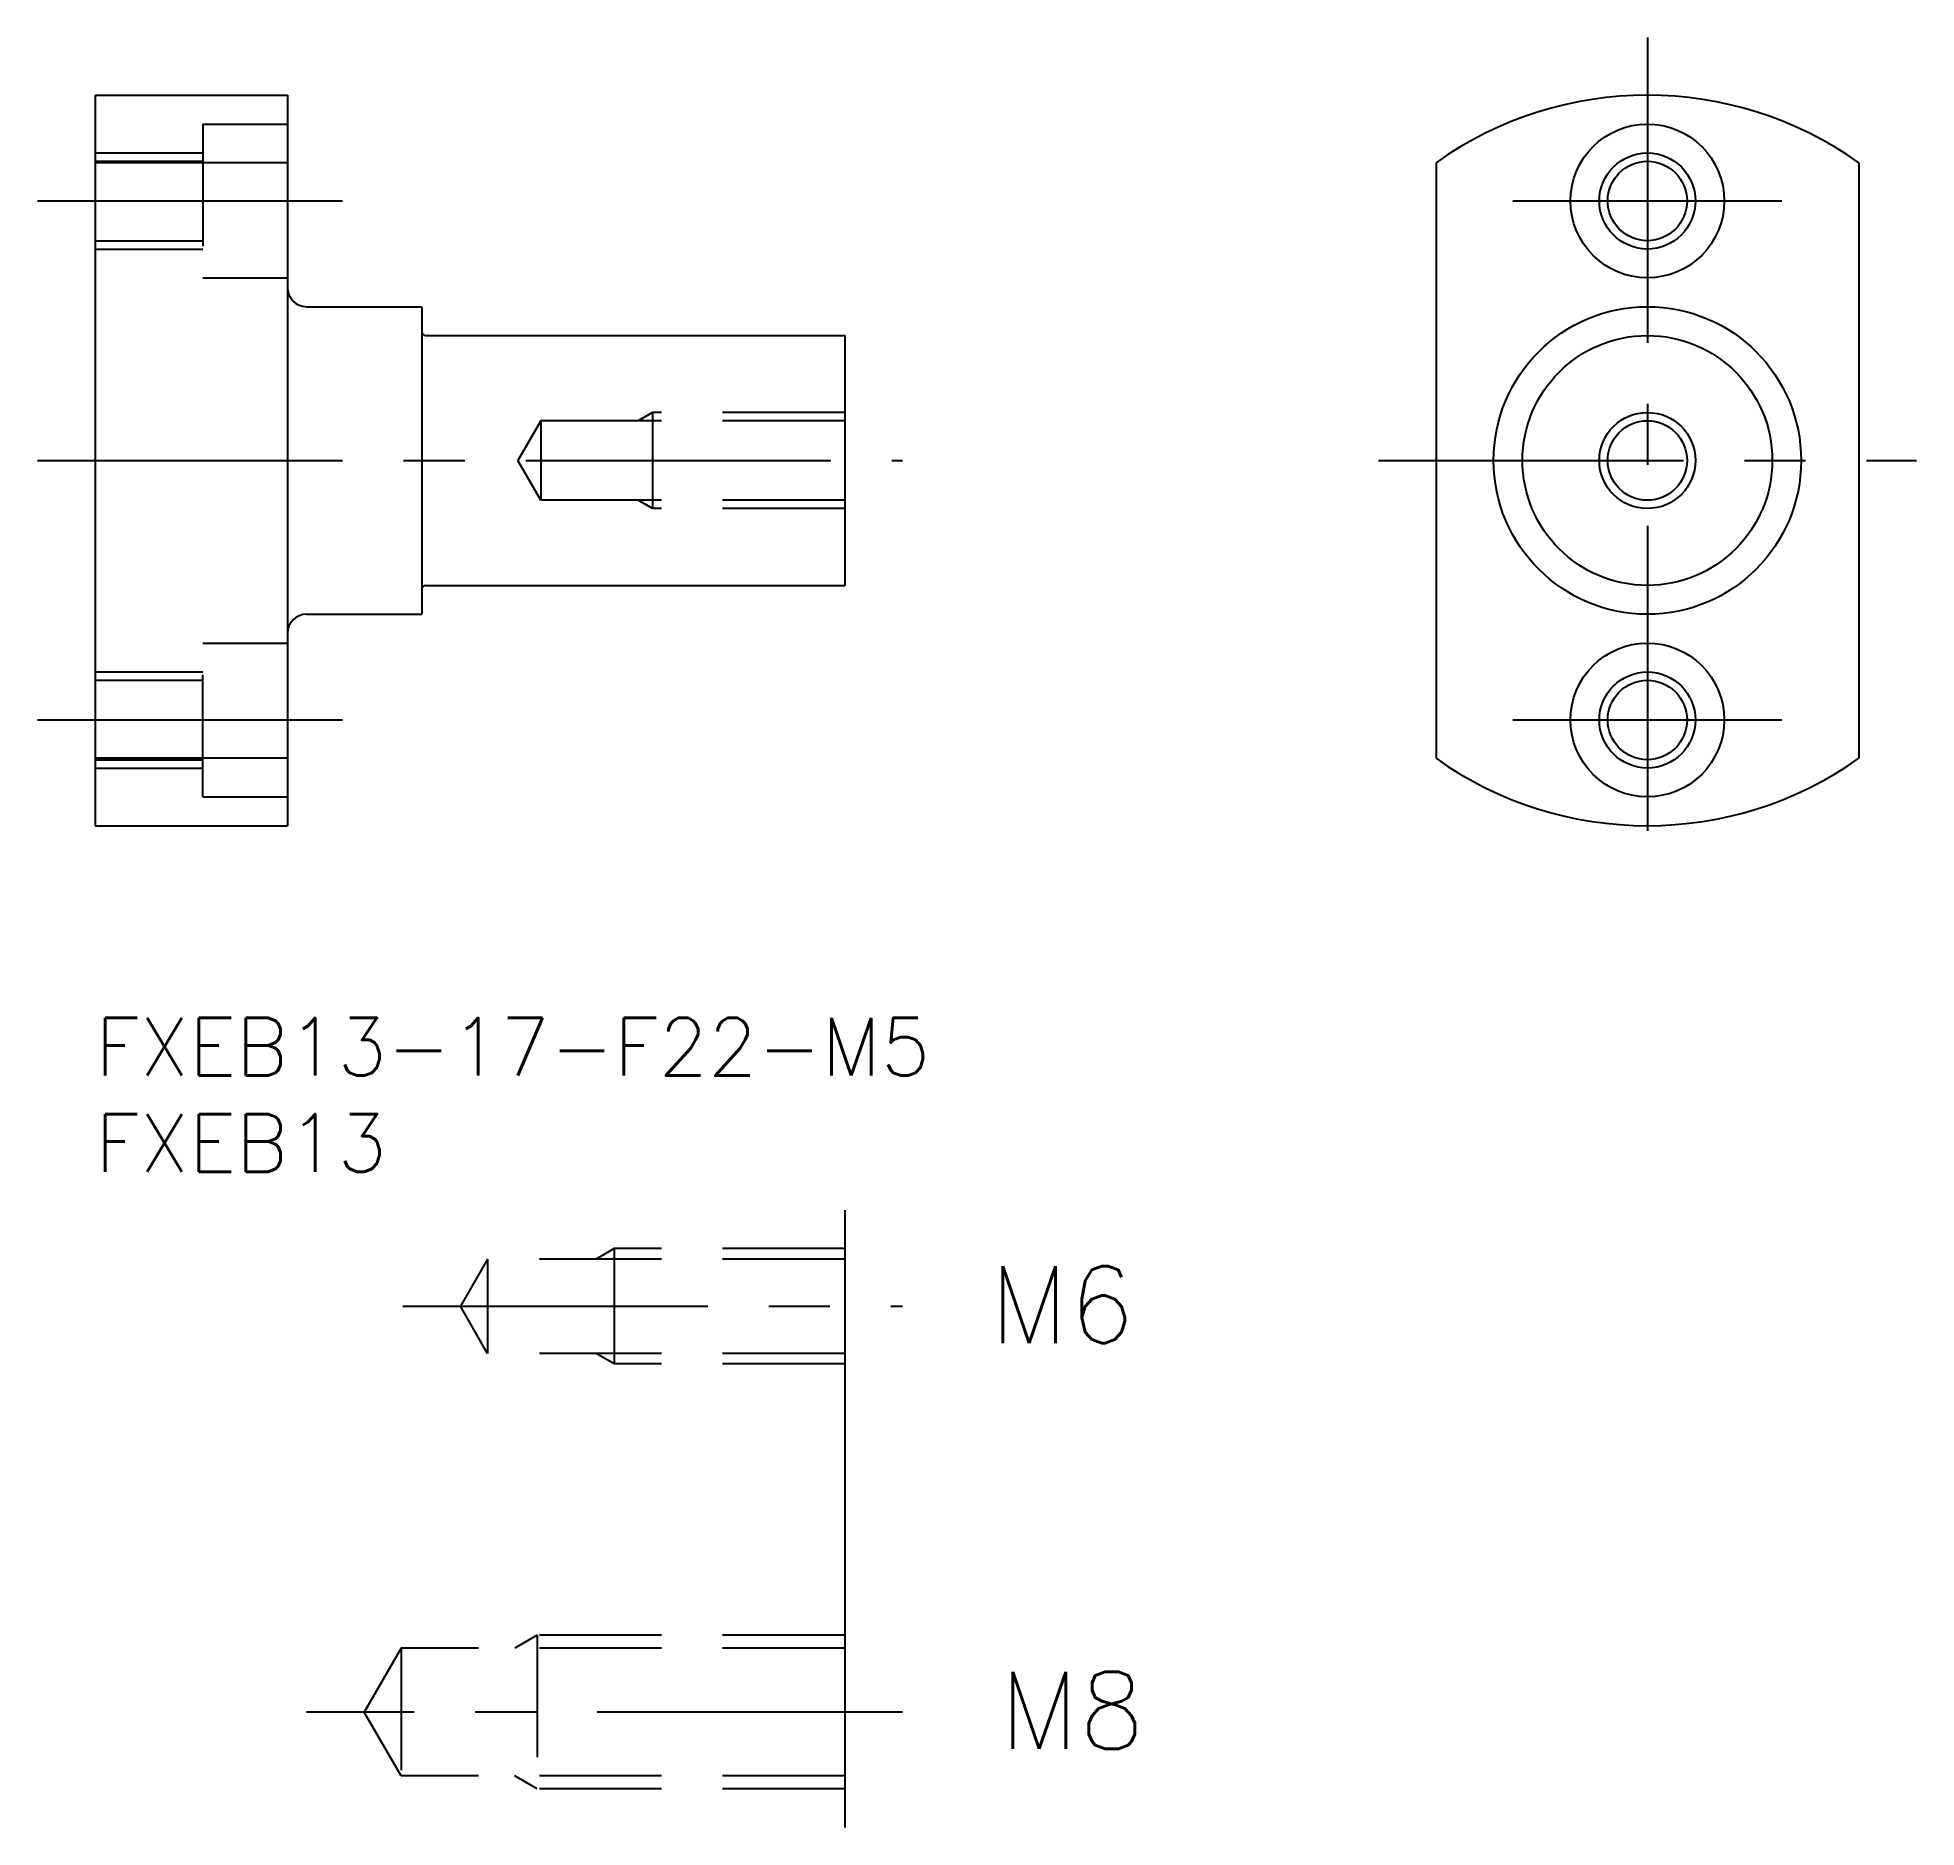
# Model space of a CAD drawing. Extents: x -3 to 94.8, y -42.1 to 51.
import ezdxf

# ---------------------------------------------------------------- set-up
doc = ezdxf.new("R2010")
doc.units = 0
doc.header["$LTSCALE"] = 0.5
doc.linetypes.add('CENTER', pattern=[50.8, 31.75, -6.35, 6.35, -6.35])
doc.linetypes.add('DASHED', pattern=[19.05, 12.7, -6.35])
for name, color, linetype in [('MSM_CENTER', 1, 'CENTER'), ('MSM_CONTINUOUS', 7, 'CONTINUOUS'), ('MSM_DASHED', 4, 'DASHED'), ('MSM_NARROW', 5, 'CONTINUOUS'), ('MSM_PART_NUMBER', 7, 'CONTINUOUS')]:
    doc.layers.add(name, color=color, linetype=linetype)
doc.styles.get("Standard").update_dxf_attribs({"font": 'txt.shx', "height": 3, "bigfont": 'bigfont.shx'})

# ---------------------------------------------------------------- blocks, each defined once
blk = doc.blocks.new('*U7')
at = {"layer": 'MSM_PART_NUMBER'}
blk.add_text('FXEB13-17-F22-M5', height=3, dxfattribs=at).set_placement((0, -3))
blk = doc.blocks.new('*U8')
at = {"layer": 'MSM_PART_NUMBER'}
blk.add_text('FXEB13', height=3, dxfattribs=at).set_placement((0, -8))

msp = doc.modelspace()

# ---------------------------------------------------------------- linework, layer by layer
at = {"layer": 'MSM_CENTER'}
for p, q in [((80.771, 51), (80.771, 7)), ((-3, 42.5), (13, 42.5)), ((73.771, 42.5), (87.771, 42.5)), ((-3, 29), (42, 29)), ((66.771, 29), (94.771, 29)), ((-3, 15.5), (13, 15.5)), ((73.771, 15.5), (87.771, 15.5)), ((16, -15), (42, -15)), ((42, -36.112), (11, -36.112))]:
    msp.add_line(p, q, dxfattribs=at)
at = {"layer": 'MSM_CONTINUOUS'}
for p, q in [((0, 48), (10, 48)), ((0, 48), (0, 10)), ((10, 48), (10, 10)), ((10, 44.492), (0, 44.492)), ((69.771, 44.492), (69.771, 13.508)), ((91.771, 44.492), (91.771, 13.508)), ((10, 38.5), (10, 38.5)), ((11, 37), (17, 37)), ((17, 37), (17, 21)), ((17.2, 35.5), (39, 35.5)), ((39, 35.5), (39, 22.5)), ((10, 29), (10, 29)), ((17.2, 22.5), (39, 22.5)), ((11, 21), (17, 21)), ((10, 19.5), (10, 19.5)), ((10, 13.508), (0, 13.508)), ((0, 10), (10, 10)), ((39, -10), (39, -42.112))]:
    msp.add_line(p, q, dxfattribs=at)
for centre, radius in [((80.771, 42.5), 4), ((80.771, 42.5), 2.067), ((80.771, 29), 8), ((80.771, 29), 6.5), ((80.771, 29), 2.067), ((80.771, 15.5), 4), ((80.771, 15.5), 2.067)]:
    msp.add_circle(centre, radius, dxfattribs=at)
for centre, radius, start, end in [((80.771, 29), 19, 54.62346, 125.37654), ((11, 38), 1, 180, 270), ((17.2, 35.7), 0.2, 180, 270), ((17.2, 22.3), 0.2, 90, 180), ((11, 20), 1, 90, 180), ((80.771, 29), 19, 234.62346, 305.37654)]:
    msp.add_arc(centre, radius, start, end, dxfattribs=at)
at = {"layer": 'MSM_DASHED'}
for p, q in [((5.6, 46.5), (5.6, 38.5)), ((5.6, 46.5), (10, 46.5)), ((0, 45), (5.6, 45)), ((0, 44.567), (5.6, 44.567)), ((0, 40.433), (5.6, 40.433)), ((0, 40), (5.6, 40)), ((5.6, 38.5), (10, 38.5)), ((29, 31.5), (28.25, 31.067)), ((39, 31.5), (29, 31.5)), ((29, 31.5), (29, 26.5)), ((23.193, 31.067), (22, 29)), ((39, 31.067), (23.193, 31.067)), ((23.193, 31.067), (23.193, 26.933)), ((23.193, 26.933), (22, 29)), ((39, 26.933), (23.193, 26.933)), ((29, 26.5), (28.25, 26.933)), ((39, 26.5), (29, 26.5)), ((5.6, 11.5), (5.6, 19.5)), ((5.6, 19.5), (10, 19.5)), ((0, 18), (5.6, 18)), ((0, 17.567), (5.6, 17.567)), ((0, 13.433), (5.6, 13.433)), ((0, 13), (5.6, 13)), ((5.6, 11.5), (10, 11.5)), ((20.419, -12.542), (19, -15)), ((39, -12.542), (20.419, -12.542)), ((20.419, -12.542), (20.419, -17.459)), ((27, -12), (26.062, -12.542)), ((39, -12), (27, -12)), ((27, -12), (27, -18)), ((20.419, -17.459), (19, -15)), ((39, -17.459), (20.419, -17.459)), ((27, -18), (26.062, -17.459)), ((39, -18), (27, -18)), ((23, -32.112), (21.828, -32.789)), ((23, -32.112), (23, -40.112)), ((39, -32.112), (23, -32.112)), ((15.919, -32.789), (14, -36.112)), ((15.919, -32.789), (15.919, -39.436)), ((39, -32.789), (15.919, -32.789)), ((15.919, -39.436), (14, -36.112)), ((39, -39.436), (15.919, -39.436)), ((23, -40.112), (21.828, -39.436)), ((39, -40.112), (23, -40.112))]:
    msp.add_line(p, q, dxfattribs=at)
at = {"layer": 'MSM_NARROW'}
for centre in [(80.771, 42.5), (80.771, 29), (80.771, 15.5)]:
    msp.add_circle(centre, 2.5, dxfattribs=at)

# ---------------------------------------------------------------- block references
at = {"layer": 'MSM_CONTINUOUS'}
for name in ['*U7', '*U8']:
    msp.add_blockref(name, (0, 0), dxfattribs=at)

# ---------------------------------------------------------------- texts
at = {"layer": 'MSM_PART_NUMBER'}
for s, p in [('M6', (46.547, -16.915)), ('M8', (47.071, -38.027))]:
    msp.add_text(s, height=4, dxfattribs=at).set_placement(p)

doc.saveas('drawing.dxf')
